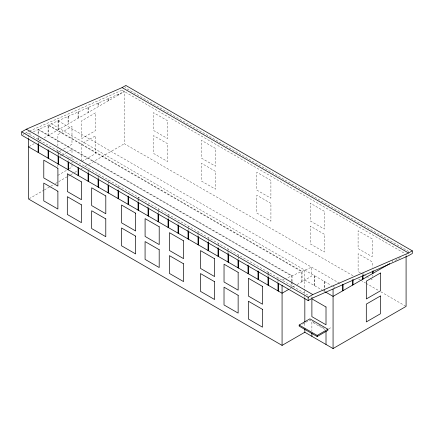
<?xml version="1.0" encoding="UTF-8"?>
<svg xmlns="http://www.w3.org/2000/svg" width="434" height="434" viewBox="0 0 434 434"><rect width="100%" height="100%" fill="white"/><g stroke="black" fill="none" stroke-linecap="round" stroke-linejoin="round"><path stroke-width="0.33" stroke-dasharray="2.17 1.63" d="M22.856 134.535L24.016 133.867M24.597 133.531L28.801 131.437M29.42 131.166L123.175 89.659M29.149 146.551L34.172 143.654M39.141 140.779L41.935 139.173M44.165 137.882L124.368 91.579L124.368 143.746L353.265 275.899M61.248 150.435L57.863 152.394L57.863 148.433M63.51 149.133L71.979 144.24L71.979 126.44L57.863 134.589L57.863 145.797M60.136 156.235L61.265 155.578M61.829 155.253L65.784 152.974M66.348 152.643L71.995 149.383L71.995 153.999M57.879 175.341L66.912 170.123M69.174 168.821L71.995 167.188L71.995 163.889M81.988 161.415L95.545 153.593L95.545 135.788L81.424 143.942L81.424 161.085M29.176 198.707L43.774 190.276M44.36 189.94L50.198 186.566M50.783 186.229L53.116 184.879M55.454 183.533L67.72 176.454M68.301 176.112L70.053 175.103M70.639 174.766L74.143 172.743M74.729 172.406L77.062 171.056M81.153 168.696L82.319 168.023M84.657 166.672L88.162 164.649M88.742 164.312L124.368 143.746M289.907 288.697L291.03 288.051M292.63 287.129L294.865 285.838M297.106 284.541L311.579 276.187L311.579 267.165L286.234 278.346M395.282 260.465L400.316 257.557M302.558 324.182L309.898 319.945L316.185 323.574M328.717 328.88L330.941 327.594M28.59 133.835L30.96 132.788M33.331 131.741L124.368 91.579M282.073 280.18L285.643 278.606M408.779 251.476L125.838 88.124L125.838 86.784M122.111 90.272L404.917 253.548M360.366 272.834L358.11 271.527L358.11 253.727L372.226 261.876L372.226 267.154M360.931 273.16L363.193 274.462M363.757 274.787L366.014 276.095M366.578 276.42L369.969 278.373M370.533 278.704L372.226 279.68M358.549 278.948L360.307 279.963M360.893 280.304L365.591 283.011M366.177 283.353L378.502 290.471M380.851 291.822L405.502 306.057M58.096 120.815L339.817 283.467M51.348 123.793L331.419 285.491M333.068 286.44L335.053 287.59M304.831 280.082L322.663 290.379M323.221 290.699L324.339 291.344L324.339 289.359M26.333 132.527L308.737 295.576M311.053 296.91L312.795 297.919M318.475 324.892L323.618 327.86M324.882 329.411L311.889 321.914L311.889 331.088M406.088 254.226L406.088 255.583M392.558 260.194L392.558 262.038M372.226 275.064L372.226 276.382M363.052 273.214L363.052 274.516M324.822 281.682L324.822 288.312M324.822 288.973L324.822 291.626M324.339 281.406L324.339 288.697M314.829 275.91L314.829 285.854M314.346 275.633L314.346 285.577M304.831 270.138L304.831 290.243M304.831 290.921L304.831 295.662M304.831 296.341L304.831 297.697M304.831 323.444L304.831 326.829M302.064 281.682L302.064 271.358L48.581 125.014L48.581 135.332M301.581 281.959L301.581 271.57L48.098 125.225L48.071 135.625M292.066 281.612L292.066 275.769L38.583 129.424L38.588 135.262M292.066 282.257L292.066 286.803M291.588 281.205L291.588 275.981L38.105 129.636L38.078 134.871M291.588 281.856L291.588 286.424M277.993 277.825L277.993 279.127M277.993 279.784L277.993 282.388M268.478 272.33L268.478 276.897M268 272.053L268 273.36M268 274.011L268 276.621M238.494 255.018L238.494 256.326M238.494 256.977L238.494 259.586M228.018 248.97L228.018 250.277M228.018 250.928L228.018 252.881M218.503 243.479L218.503 247.391M208.51 237.707L208.51 239.009M208.51 239.666L208.51 242.27M198.029 231.658L198.029 232.96M198.029 233.617L198.029 236.221M188.519 226.163L188.519 227.47M188.519 228.121L188.519 230.08M178.038 223.38L178.038 224.682M168.528 215.926L168.528 218.535M168.045 214.347L168.045 218.91M158.529 208.852L158.529 210.159M158.529 210.81L158.529 213.419M148.054 204.11L148.054 206.714M138.538 197.313L138.538 198.615M138.538 199.266L138.538 201.875M138.055 197.036L138.055 198.338M138.055 198.989L138.055 200.947M118.553 94.145L118.553 94.938M118.07 185.492L118.07 189.403M118.043 94.368L118.043 95.23M108.554 98.556L108.554 100.704M108.554 180.001L108.554 181.303M108.554 181.954L108.554 184.564M108.05 98.778L108.05 101.003M98.561 102.961L98.561 106.476M98.556 177.49L98.556 178.792M98.079 175.255L98.079 177.864M98.051 103.189L98.051 106.769M88.563 107.372L88.563 112.249M88.563 171.718L88.563 173.02M88.059 107.599L88.059 112.542M88.08 168.18L88.08 169.482M88.08 170.133L88.08 172.743M78.57 111.782L78.57 118.021M78.06 112.01L78.06 118.314M71.995 156.636L71.995 159.278M71.995 161.915L71.995 163.233M68.572 116.193L68.572 123.793M68.062 116.415L68.062 124.086M68.089 156.636L68.089 161.204M58.579 120.603L58.579 129.56M58.574 152.448L58.574 155.057M58.069 120.826L58.069 129.853M58.096 150.869L58.096 152.171M58.096 152.822L58.096 155.432M57.879 164.79L57.879 166.77M38.588 137.86L38.588 140.453M38.583 142.862L38.583 144.169M38.078 137.48L38.105 141.934M38.105 142.585L38.105 143.893M28.59 135.137L28.59 137.746M95.529 112.845L81.408 120.994L81.408 138.799L95.529 130.645L95.529 112.845M167.6 120.782L153.484 112.628L153.484 130.433L167.6 138.582L167.6 120.782M215.503 148.439L201.387 140.285L201.387 158.09L215.503 166.238L215.503 148.439M270.903 180.425L256.787 172.271L256.787 190.076L270.903 198.224L270.903 180.425M324.306 211.255L310.191 203.101L310.191 220.906L324.306 229.054L324.306 211.255M372.209 238.912L358.093 230.763L358.093 248.563L372.209 256.716L372.209 238.912M167.616 143.746L153.5 135.598L153.5 153.397L167.616 161.551L167.616 143.746M215.519 171.403L201.403 163.255L201.403 181.054L215.519 189.208L215.519 171.403M270.919 203.389L256.803 195.235L256.803 213.04L270.919 221.194L270.919 203.389M324.323 234.219L310.207 226.071L310.207 243.87L324.323 252.024L324.323 234.219"/><path stroke-width="0.65" d="M21.7 131.876L26.333 129.202L122.111 87.597L125.838 85.449L412.3 250.836L412.3 253.51L408.573 255.664L312.795 297.919L308.162 300.588L21.7 135.202L21.7 131.876L308.162 297.263L312.795 294.588L408.573 252.989L412.3 250.836M288.789 289.342L282.073 293.221L28.59 146.876M389.759 263.655L333.068 296.384L325.37 291.941M299.172 325.028L309.898 318.833L327.914 329.238L327.914 330.345L317.183 336.54L299.172 326.14L299.172 325.028L317.183 335.428L327.914 329.238M28.59 138.397L28.59 199.043L282.073 345.388L304.831 332.249L333.068 348.551L406.088 306.393L406.088 256.261M122.111 87.597L408.573 252.989M26.333 129.202L312.795 294.588M373.05 270.729L373.05 273.301M372.567 271.624L372.567 273.577M363.052 275.167L363.052 279.073M362.574 276.057L362.574 279.35M353.059 279.594L353.059 284.845M352.576 279.821L352.576 285.122M343.066 284.671L343.066 290.612M342.583 284.237L342.583 290.894M333.068 289.093L333.068 348.551M326.01 331.375L326.01 344.477M317.183 335.428L317.183 336.54M311.889 333.052L311.889 336.328M308.162 297.263L308.162 300.588M304.831 298.375L304.831 322.088M304.831 328.863L304.831 332.249M282.073 285.398L282.073 345.388M278.476 283.321L278.476 291.143M277.993 283.044L277.993 290.867M268.478 277.548L268.478 285.371M268 277.272L268 285.095M258.485 271.776L258.485 279.604M258.002 270.849L258.002 279.322M248.487 266.009L248.487 273.832M248.009 265.076L248.009 273.556M238.494 260.237L238.494 268.06M238.011 259.961L238.011 267.783M228.496 253.814L228.496 262.288M228.018 253.537L228.018 262.011M218.503 248.693L218.503 256.521M218.02 247.765L218.02 256.244M208.51 242.27L208.51 250.749M208.027 242.644L208.027 250.472M198.512 236.503L198.512 244.977M198.029 236.877L198.029 244.7M188.519 231.382L188.519 239.21M188.036 230.454L188.036 238.928M178.52 225.609L178.52 233.438M178.038 225.333L178.038 233.161M168.528 219.186L168.528 227.666M168.045 219.561L168.045 227.389M158.529 214.071L158.529 221.893M158.047 213.794L158.047 221.617M148.536 208.298L148.536 216.127M148.054 207.371L148.054 215.844M138.538 202.526L138.538 210.354M138.055 202.249L138.055 210.078M128.545 196.103L128.545 204.582M128.063 196.477L128.063 204.305M118.547 190.987L118.547 198.81M118.07 190.054L118.07 198.533M108.554 185.215L108.554 193.043M108.071 184.938L108.071 192.761M98.556 178.792L98.556 187.271M98.079 179.166L98.079 186.994M88.563 173.676L88.563 181.499M88.08 173.394L88.08 181.222M78.565 167.904L78.565 175.727M78.087 167.627L78.087 175.45M68.572 162.132L68.572 169.96M68.089 161.855L68.089 169.678M58.574 155.708L58.574 164.188M58.096 156.083L58.096 163.911M48.581 150.593L48.581 158.415M48.098 149.659L48.098 158.139M38.583 144.82L38.583 152.643M38.105 144.544L38.105 152.367M380.439 273.008L366.318 281.161L366.318 298.961L380.439 290.813L380.439 273.008M380.423 295.972L366.301 304.125L366.301 321.93L380.423 313.777L380.423 295.972M326.01 307.001L311.889 298.847L311.889 316.652L326.01 324.8L326.01 307.001M57.901 168.289L43.785 160.141L43.785 177.94L57.901 186.094L57.901 168.289M81.451 181.884L67.33 173.736L67.33 191.535L81.451 199.689L81.451 181.884M105.804 195.946L91.688 187.797L91.688 205.597L105.804 213.75L105.804 195.946M135.658 213.186L121.542 205.032L121.542 222.837L135.658 230.986L135.658 213.186M159.207 226.781L145.092 218.627L145.092 236.432L159.207 244.581L159.207 226.781M183.566 240.843L169.444 232.689L169.444 250.494L183.566 258.642L183.566 240.843M214.608 258.762L200.492 250.613L200.492 268.413L214.608 276.567L214.608 258.762M238.152 272.357L224.036 264.208L224.036 282.008L238.152 290.162L238.152 272.357M262.51 286.418L248.394 278.27L248.394 296.075L262.51 304.223L262.51 286.418M57.885 191.237L43.769 183.088L43.769 200.888L57.885 209.042L57.885 191.237M81.435 204.832L67.313 196.683L67.313 214.483L81.435 222.637L81.435 204.832M105.787 218.893L91.672 210.745L91.672 228.544L105.787 236.698L105.787 218.893M135.641 236.129L121.525 227.98L121.525 245.78L135.641 253.933L135.641 236.129M159.191 249.724L145.075 241.575L145.075 259.375L159.191 267.528L159.191 249.724M183.549 263.791L169.428 255.637L169.428 273.442L183.549 281.59L183.549 263.791M214.591 281.709L200.475 273.561L200.475 291.36L214.591 299.514L214.591 281.709M238.141 295.304L224.02 287.156L224.02 304.956L238.141 313.109L238.141 295.304M262.494 309.366L248.378 301.218L248.378 319.017L262.494 327.171L262.494 309.366"/></g></svg>
